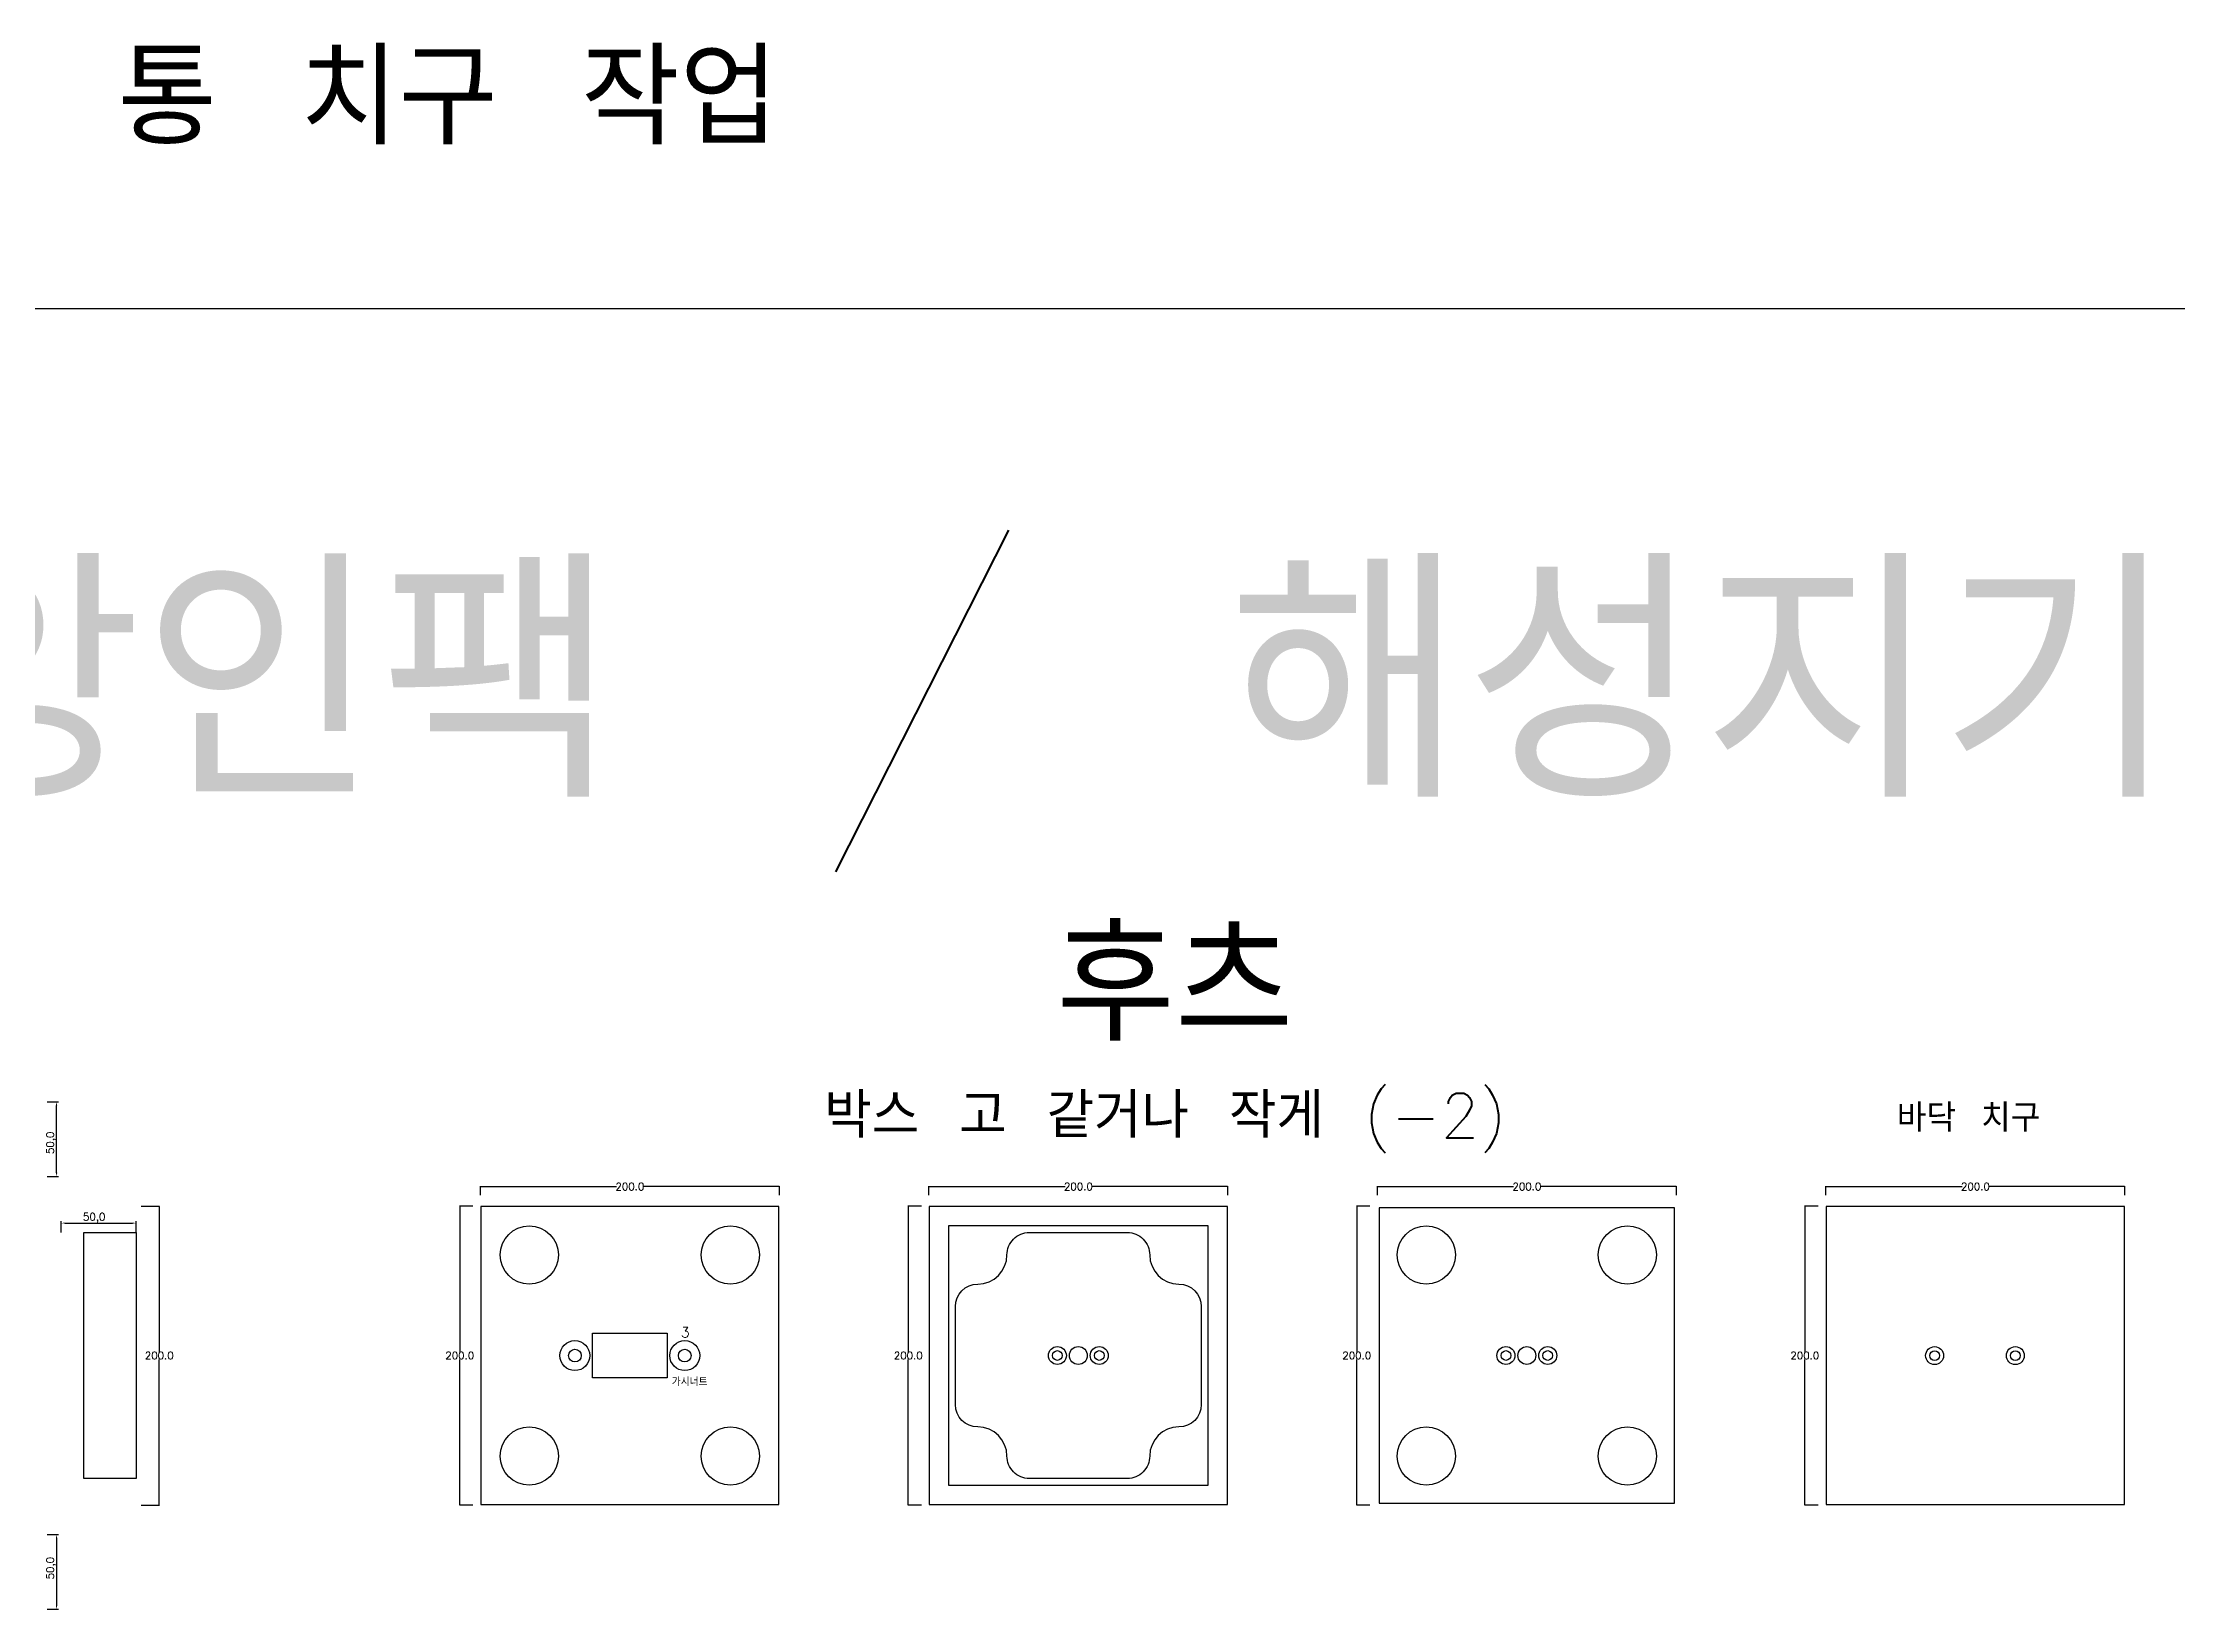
# Model space of a CAD drawing. Header units: millimetres. Extents: x -25 to 19775, y 172 to 9172.
# Drawn here: x 7433 to 8861, y 4702 to 5750 of the extents above; entities that cross this region are included whole.
import ezdxf

# ---------------------------------------------------------------- set-up
doc = ezdxf.new("R2010")
doc.units = ezdxf.units.MM
for name, color, linetype in [('TEXT', 7, 'Continuous'), ('볼트 구멍', 7, 'Continuous'), ('치구', 7, 'Continuous'), ('치수', 7, 'Continuous')]:
    doc.layers.add(name, color=color, linetype=linetype)
doc.styles.get("Standard").update_dxf_attribs({"font": 'txt.shx', "bigfont": 'whgtxt.shx'})
doc.dimstyles.new('ISO-25', dxfattribs={"dimtxt": 2.5, "dimasz": 2.5, "dimexe": 1.25, "dimexo": 0.625, "dimtad": 1, "dimtxsty": 'Standard', "dimcen": 2.5, "dimadec": 0, "dimazin": 0, "dimtfac": 1, "dimtmove": 0, "dimatfit": 3, "dimfxl": 0, "dimarcsym": 0})
doc.dimstyles.get("Standard").update_dxf_attribs({"dimtxt": 7, "dimasz": 0.18, "dimexe": 0.18, "dimexo": 0.0625, "dimgap": 0.09, "dimtad": 0, "dimtih": 1, "dimtoh": 1, "dimdec": 1, "dimzin": 0, "dimdsep": 46, "dimtxsty": 'Standard', "dimcen": 0.09, "dimadec": 0, "dimazin": 0, "dimtfac": 1, "dimtdec": 1, "dimtofl": 0, "dimtmove": 0, "dimatfit": 3, "dimfxl": 0, "dimtolj": 1, "dimtzin": 0, "dimarcsym": 0})

# ---------------------------------------------------------------- blocks, each defined once
blk = doc.blocks.new('*D259')
at = {"layer": 'Defpoints', "color": 0}
for p in [(8320.6, 4971.8), (8311.7, 4771.8), (8320.6, 4771.8)]:
    blk.add_point(p, dxfattribs=at)
at = {"layer": '치수', "color": 0, "lineweight": -2}
for p, q in [((8320.5, 4971.8), (8311.5, 4971.8)), ((8311.7, 4971.6), (8311.7, 4874.4)), ((8311.7, 4772), (8311.7, 4869.2)), ((8320.5, 4771.8), (8311.5, 4771.8))]:
    blk.add_line(p, q, dxfattribs=at)
at = {"layer": '치수', "color": 0}
for points in [[(8311.6, 4971.6), (8311.7, 4971.6), (8311.7, 4971.8)], [(8311.6, 4772), (8311.7, 4772), (8311.7, 4771.8)]]:
    blk.add_solid(points, dxfattribs=at)
at = {"layer": '치수', "color": 0, "insert": (8311.7, 4871.8), "char_height": 5, "attachment_point": 5}
blk.add_mtext('\\A1;200.0', dxfattribs=at)
blk = doc.blocks.new('*D260')
at = {"layer": 'Defpoints', "color": 0}
for p in [(7495.2, 4960.4), (7445.2, 4953.6), (7495.2, 4953.6)]:
    blk.add_point(p, dxfattribs=at)
at = {"layer": '치수', "color": 0, "lineweight": -2}
for p, q in [((7445.2, 4954.2), (7445.2, 4961.7)), ((7447.7, 4960.4), (7492.7, 4960.4)), ((7495.2, 4954.2), (7495.2, 4961.7))]:
    blk.add_line(p, q, dxfattribs=at)
at = {"layer": '치수', "color": 0}
for points in [[(7447.7, 4960.8), (7447.7, 4960), (7445.2, 4960.4)], [(7492.7, 4960.8), (7492.7, 4960), (7495.2, 4960.4)]]:
    blk.add_solid(points, dxfattribs=at)
at = {"layer": '치수', "color": 0, "insert": (7467.2, 4963.9), "char_height": 5, "attachment_point": 5}
blk.add_mtext('50,0', dxfattribs=at)
blk = doc.blocks.new('*D261')
at = {"layer": 'Defpoints', "color": 0}
for p in [(7435.1, 5041.6), (7442, 5041.6), (7435.1, 4991.6)]:
    blk.add_point(p, dxfattribs=at)
at = {"layer": '치수', "color": 0, "lineweight": -2}
for p, q in [((7435.8, 5041.6), (7443.3, 5041.6)), ((7442, 4994.1), (7442, 5039.1)), ((7435.8, 4991.6), (7443.3, 4991.6))]:
    blk.add_line(p, q, dxfattribs=at)
at = {"layer": '치수', "color": 0}
for points in [[(7441.6, 5039.1), (7442.5, 5039.1), (7442, 5041.6)], [(7441.6, 4994.1), (7442.5, 4994.1), (7442, 4991.6)]]:
    blk.add_solid(points, dxfattribs=at)
at = {"layer": '치수', "color": 0, "insert": (7438.5, 5014.1), "char_height": 5, "attachment_point": 5, "rotation": 90}
blk.add_mtext('50,0', dxfattribs=at)
blk = doc.blocks.new('*D266')
at = {"layer": 'Defpoints', "color": 0}
for p in [(7435.1, 4752.1), (7435.1, 4702.1), (7442, 4702.1)]:
    blk.add_point(p, dxfattribs=at)
at = {"layer": '치수', "color": 0, "lineweight": -2}
for p, q in [((7435.8, 4752.1), (7443.3, 4752.1)), ((7442, 4749.6), (7442, 4704.6)), ((7435.8, 4702.1), (7443.3, 4702.1))]:
    blk.add_line(p, q, dxfattribs=at)
at = {"layer": '치수', "color": 0}
for points in [[(7441.6, 4749.6), (7442.5, 4749.6), (7442, 4752.1)], [(7441.6, 4704.6), (7442.5, 4704.6), (7442, 4702.1)]]:
    blk.add_solid(points, dxfattribs=at)
at = {"layer": '치수', "color": 0, "insert": (7438.5, 4729.6), "char_height": 5, "attachment_point": 5, "rotation": 90}
blk.add_mtext('50,0', dxfattribs=at)
blk = doc.blocks.new('*D269')
at = {"layer": 'Defpoints', "color": 0}
for p in [(8225.5, 4984.8), (8025.5, 4978.9), (8225.5, 4978.9)]:
    blk.add_point(p, dxfattribs=at)
at = {"layer": '치수', "color": 0, "lineweight": -2}
for p, q in [((8025.5, 4979), (8025.5, 4985)), ((8025.6, 4984.8), (8116.6, 4984.8)), ((8225.3, 4984.8), (8134.3, 4984.8)), ((8225.5, 4979), (8225.5, 4985))]:
    blk.add_line(p, q, dxfattribs=at)
at = {"layer": '치수', "color": 0}
for points in [[(8025.6, 4984.8), (8025.6, 4984.8), (8025.5, 4984.8)], [(8225.3, 4984.8), (8225.3, 4984.8), (8225.5, 4984.8)]]:
    blk.add_solid(points, dxfattribs=at)
at = {"layer": '치수', "color": 0, "insert": (8125.5, 4984.8), "char_height": 5, "attachment_point": 5}
blk.add_mtext('\\A1;200.0', dxfattribs=at)
blk = doc.blocks.new('*D270')
at = {"layer": 'Defpoints', "color": 0}
for p in [(7925.5, 4984.8), (7725.5, 4978.9), (7925.5, 4978.9)]:
    blk.add_point(p, dxfattribs=at)
at = {"layer": '치수', "color": 0, "lineweight": -2}
for p, q in [((7725.5, 4979), (7725.5, 4985)), ((7725.6, 4984.8), (7816.6, 4984.8)), ((7925.3, 4984.8), (7834.3, 4984.8)), ((7925.5, 4979), (7925.5, 4985))]:
    blk.add_line(p, q, dxfattribs=at)
at = {"layer": '치수', "color": 0}
for points in [[(7725.6, 4984.8), (7725.6, 4984.8), (7725.5, 4984.8)], [(7925.3, 4984.8), (7925.3, 4984.8), (7925.5, 4984.8)]]:
    blk.add_solid(points, dxfattribs=at)
at = {"layer": '치수', "color": 0, "insert": (7825.5, 4984.8), "char_height": 5, "attachment_point": 5}
blk.add_mtext('\\A1;200.0', dxfattribs=at)
blk = doc.blocks.new('*D271')
at = {"layer": 'Defpoints', "color": 0}
for p in [(8020.6, 4971.8), (8011.7, 4771.8), (8020.6, 4771.8)]:
    blk.add_point(p, dxfattribs=at)
at = {"layer": '치수', "color": 0, "lineweight": -2}
for p, q in [((8020.5, 4971.8), (8011.5, 4971.8)), ((8011.7, 4971.6), (8011.7, 4874.4)), ((8011.7, 4772), (8011.7, 4869.2)), ((8020.5, 4771.8), (8011.5, 4771.8))]:
    blk.add_line(p, q, dxfattribs=at)
at = {"layer": '치수', "color": 0}
for points in [[(8011.6, 4971.6), (8011.7, 4971.6), (8011.7, 4971.8)], [(8011.6, 4772), (8011.7, 4772), (8011.7, 4771.8)]]:
    blk.add_solid(points, dxfattribs=at)
at = {"layer": '치수', "color": 0, "insert": (8011.7, 4871.8), "char_height": 5, "attachment_point": 5}
blk.add_mtext('\\A1;200.0', dxfattribs=at)
blk = doc.blocks.new('*D272')
at = {"layer": 'Defpoints', "color": 0}
for p in [(7720.6, 4971.8), (7711.7, 4771.8), (7720.6, 4771.8)]:
    blk.add_point(p, dxfattribs=at)
at = {"layer": '치수', "color": 0, "lineweight": -2}
for p, q in [((7720.5, 4971.8), (7711.5, 4971.8)), ((7711.7, 4971.6), (7711.7, 4874.4)), ((7711.7, 4772), (7711.7, 4869.2)), ((7720.5, 4771.8), (7711.5, 4771.8))]:
    blk.add_line(p, q, dxfattribs=at)
at = {"layer": '치수', "color": 0}
for points in [[(7711.6, 4971.6), (7711.7, 4971.6), (7711.7, 4971.8)], [(7711.6, 4772), (7711.7, 4772), (7711.7, 4771.8)]]:
    blk.add_solid(points, dxfattribs=at)
at = {"layer": '치수', "color": 0, "insert": (7711.7, 4871.8), "char_height": 5, "attachment_point": 5}
blk.add_mtext('\\A1;200.0', dxfattribs=at)
blk = doc.blocks.new('*D273')
at = {"layer": 'Defpoints', "color": 0}
for p in [(7498.6, 4971.8), (7498.6, 4771.8), (7510.7, 4771.8)]:
    blk.add_point(p, dxfattribs=at)
at = {"layer": '치수', "color": 0, "lineweight": -2}
for p, q in [((7498.7, 4971.8), (7510.9, 4971.8)), ((7510.7, 4971.6), (7510.7, 4874.4)), ((7510.7, 4772), (7510.7, 4869.2)), ((7498.7, 4771.8), (7510.9, 4771.8))]:
    blk.add_line(p, q, dxfattribs=at)
at = {"layer": '치수', "color": 0}
for points in [[(7510.6, 4971.6), (7510.7, 4971.6), (7510.7, 4971.8)], [(7510.6, 4772), (7510.7, 4772), (7510.7, 4771.8)]]:
    blk.add_solid(points, dxfattribs=at)
at = {"layer": '치수', "color": 0, "insert": (7510.7, 4871.8), "char_height": 5, "attachment_point": 5}
blk.add_mtext('\\A1;200.0', dxfattribs=at)
blk = doc.blocks.new('*D274')
at = {"layer": 'Defpoints', "color": 0}
for p in [(8825.5, 4984.8), (8625.5, 4978.9), (8825.5, 4978.9)]:
    blk.add_point(p, dxfattribs=at)
at = {"layer": '치수', "color": 0, "lineweight": -2}
for p, q in [((8625.5, 4979), (8625.5, 4985)), ((8625.6, 4984.8), (8716.6, 4984.8)), ((8825.3, 4984.8), (8734.3, 4984.8)), ((8825.5, 4979), (8825.5, 4985))]:
    blk.add_line(p, q, dxfattribs=at)
at = {"layer": '치수', "color": 0}
for points in [[(8625.6, 4984.8), (8625.6, 4984.8), (8625.5, 4984.8)], [(8825.3, 4984.8), (8825.3, 4984.8), (8825.5, 4984.8)]]:
    blk.add_solid(points, dxfattribs=at)
at = {"layer": '치수', "color": 0, "insert": (8725.5, 4984.8), "char_height": 5, "attachment_point": 5}
blk.add_mtext('\\A1;200.0', dxfattribs=at)
blk = doc.blocks.new('*D275')
at = {"layer": 'Defpoints', "color": 0}
for p in [(8525.5, 4984.8), (8325.5, 4978.9), (8525.5, 4978.9)]:
    blk.add_point(p, dxfattribs=at)
at = {"layer": '치수', "color": 0, "lineweight": -2}
for p, q in [((8325.5, 4979), (8325.5, 4985)), ((8325.6, 4984.8), (8416.6, 4984.8)), ((8525.3, 4984.8), (8434.3, 4984.8)), ((8525.5, 4979), (8525.5, 4985))]:
    blk.add_line(p, q, dxfattribs=at)
at = {"layer": '치수', "color": 0}
for points in [[(8325.6, 4984.8), (8325.6, 4984.8), (8325.5, 4984.8)], [(8525.3, 4984.8), (8525.3, 4984.8), (8525.5, 4984.8)]]:
    blk.add_solid(points, dxfattribs=at)
at = {"layer": '치수', "color": 0, "insert": (8425.5, 4984.8), "char_height": 5, "attachment_point": 5}
blk.add_mtext('\\A1;200.0', dxfattribs=at)
blk = doc.blocks.new('*D276')
at = {"layer": 'Defpoints', "color": 0}
for p in [(8620.3, 4971.8), (8611.4, 4771.8), (8620.3, 4771.8)]:
    blk.add_point(p, dxfattribs=at)
at = {"layer": '치수', "color": 0, "lineweight": -2}
for p, q in [((8620.3, 4971.8), (8611.2, 4971.8)), ((8611.4, 4971.6), (8611.4, 4874.4)), ((8611.4, 4772), (8611.4, 4869.2)), ((8620.3, 4771.8), (8611.2, 4771.8))]:
    blk.add_line(p, q, dxfattribs=at)
at = {"layer": '치수', "color": 0}
for points in [[(8611.4, 4971.6), (8611.4, 4971.6), (8611.4, 4971.8)], [(8611.4, 4772), (8611.4, 4772), (8611.4, 4771.8)]]:
    blk.add_solid(points, dxfattribs=at)
at = {"layer": '치수', "color": 0, "insert": (8611.4, 4871.8), "char_height": 5, "attachment_point": 5}
blk.add_mtext('\\A1;200.0', dxfattribs=at)

msp = doc.modelspace()

# ---------------------------------------------------------------- linework, layer by layer
at = {"layer": 'TEXT', "color": 6}
msp.add_line((19775.462, 5571.825), (-24.538, 5571.825), dxfattribs=at)
at = {"layer": '볼트 구멍', "color": 3}
msp.add_lwpolyline([(7850.462, 4856.825), (7800.462, 4856.825), (7800.462, 4886.825), (7850.462, 4886.825)], close=True, dxfattribs=at)
at = {"layer": '볼트 구멍', "color": 1}
for centre in [(7788.712, 4871.762), (7862.212, 4871.762)]:
    msp.add_circle(centre, 10, dxfattribs=at)
at = {"layer": '볼트 구멍', "color": 3}
for centre, radius in [((7788.712, 4871.762), 4.25), ((7862.212, 4871.762), 4.25), ((8111.462, 4871.825), 3.25), ((8125.462, 4871.825), 6), ((8139.462, 4871.825), 3.25), ((8411.462, 4871.825), 3.25), ((8425.462, 4871.825), 6), ((8439.462, 4871.825), 3.25), ((8698.212, 4871.762), 3.25), ((8752.212, 4871.762), 3.25)]:
    msp.add_circle(centre, radius, dxfattribs=at)
at = {"layer": '볼트 구멍', "color": 6}
for centre in [(8111.462, 4871.825), (8139.462, 4871.825), (8411.462, 4871.825), (8439.462, 4871.825), (8698.212, 4871.762), (8752.212, 4871.762)]:
    msp.add_circle(centre, 6, dxfattribs=at)
at = {"layer": '치구'}
for points in [[(7725.712, 4971.575), (7725.712, 4772.075), (7925.212, 4772.075), (7925.212, 4971.575)], [(8025.712, 4971.575), (8025.712, 4772.075), (8225.212, 4772.075), (8225.212, 4971.575)], [(8326.712, 4970.575), (8326.712, 4773.075), (8524.212, 4773.075), (8524.212, 4970.575)], [(8625.712, 4971.575), (8625.712, 4772.075), (8825.212, 4772.075), (8825.212, 4971.575)], [(8038.712, 4958.575), (8038.712, 4785.075), (8212.212, 4785.075), (8212.212, 4958.575)], [(7460.212, 4954.175), (7495.212, 4954.175), (7495.212, 4789.475), (7460.212, 4789.475)]]:
    msp.add_lwpolyline(points, close=True, dxfattribs=at)
msp.add_lwpolyline([(8092.712, 4954.075), (8158.212, 4954.075, -0.41421365), (8173.212, 4939.075, 0.41421347), (8192.712, 4919.575, -0.41421338), (8207.712, 4904.575), (8207.712, 4839.075, -0.41421338), (8192.712, 4824.075, 0.41421347), (8173.212, 4804.575, -0.41421365), (8158.212, 4789.575), (8092.712, 4789.575, -0.41421365), (8077.712, 4804.575, 0.41421347), (8058.212, 4824.075, -0.41421338), (8043.212, 4839.075), (8043.212, 4904.575, -0.41421338), (8058.212, 4919.575, 0.41421347), (8077.712, 4939.075, -0.41421365)], format="xyb", close=True, dxfattribs=at)
for centre in [(7758.212, 4939.075), (7892.712, 4939.075), (8358.212, 4939.075), (8492.712, 4939.075), (7758.212, 4804.575), (7892.712, 4804.575), (8358.212, 4804.575), (8492.712, 4804.575)]:
    msp.add_circle(centre, 19.5, dxfattribs=at)

# ---------------------------------------------------------------- texts
at = {"layer": 'TEXT', "color": 1, "linetype": 'Continuous'}
msp.add_text('통 치구 작업', height=62.5, dxfattribs=at).set_placement((7482.959, 5681.912))
at = {"layer": 'TEXT', "color": 3}
msp.add_text('중앙인팩 / 해성지기', height=150, dxfattribs=at).set_placement((7181.732, 5245.315))
at = {"layer": 'TEXT', "color": 1}
for s, height, p in [('후츠', 75, (8110.614, 5082.416)), ('박스 고 같거나 작게 (-2)', 30, (7955.565, 5017.374))]:
    msp.add_text(s, height=height, dxfattribs=at).set_placement(p)
at = {"layer": 'TEXT', "linetype": 'Continuous'}
msp.add_text('바닥 치구', height=18.75, dxfattribs=at).set_placement((8672.887, 5021.44))
at = {"layer": '볼트 구멍', "color": 1}
for s, height, p in [('3', 7, (7859.539, 4883.887)), ('가시너트', 5, (7853.546, 4851.608))]:
    msp.add_text(s, height=height, dxfattribs=at).set_placement(p)

# ---------------------------------------------------------------- dimensions: what is measured, and where the dimension line sits
at = {"layer": '치수', "color": 4}
for base, p1, p2, angle, picture, middle in [((7442.039, 5041.575), (7435.141, 4991.575), (7435.141, 5041.575), 90, '*D261', (7442.039, 5014.075)), ((7442.039, 4702.075), (7435.141, 4752.075), (7435.141, 4702.075), 270, '*D266', (7442.039, 4729.575))]:
    dim = msp.add_linear_dim(base=base, p1=p1, p2=p2, angle=angle, dimstyle='ISO-25', override={"dimtxt": 5, "dimdec": 1, "dimzin": 0, "dimtdec": 1}, dxfattribs=at)
    dim.commit()
    dim.dimension.update_dxf_attribs({"geometry": picture, "text_midpoint": middle, "dimtype": 160})
for base, p1, p2, picture, middle in [((7925.462, 4984.815), (7725.462, 4978.932), (7925.462, 4978.932), '*D270', (7825.462, 4984.815)), ((8225.462, 4984.815), (8025.462, 4978.932), (8225.462, 4978.932), '*D269', (8125.462, 4984.815)), ((8525.462, 4984.815), (8325.462, 4978.932), (8525.462, 4978.932), '*D275', (8425.462, 4984.815)), ((8825.462, 4984.815), (8625.462, 4978.932), (8825.462, 4978.932), '*D274', (8725.462, 4984.815))]:
    dim = msp.add_linear_dim(base=base, p1=p1, p2=p2, dimstyle='Standard', override={"dimtxt": 5}, dxfattribs=at)
    dim.commit()
    dim.dimension.update_dxf_attribs({"geometry": picture, "text_midpoint": middle})
for base, p1, p2, picture, middle in [((7510.679, 4771.825), (7498.61, 4971.825), (7498.61, 4771.825), '*D273', (7510.679, 4871.825)), ((7711.666, 4771.825), (7720.57, 4971.825), (7720.57, 4771.825), '*D272', (7711.666, 4871.825)), ((8011.666, 4771.825), (8020.57, 4971.825), (8020.57, 4771.825), '*D271', (8011.666, 4871.825)), ((8311.666, 4771.825), (8320.57, 4971.825), (8320.57, 4771.825), '*D259', (8311.666, 4871.825)), ((8611.416, 4771.825), (8620.32, 4971.825), (8620.32, 4771.825), '*D276', (8611.416, 4871.825))]:
    dim = msp.add_linear_dim(base=base, p1=p1, p2=p2, angle=90, dimstyle='Standard', override={"dimtxt": 5}, dxfattribs=at)
    dim.commit()
    dim.dimension.update_dxf_attribs({"geometry": picture, "text_midpoint": middle})
dim = msp.add_linear_dim(base=(7495.212, 4960.402), p1=(7445.212, 4953.625), p2=(7495.212, 4953.625), dimstyle='ISO-25', override={"dimtxt": 5, "dimdec": 1, "dimzin": 0, "dimtdec": 1}, dxfattribs=at)
dim.commit()
dim.dimension.update_dxf_attribs({"geometry": '*D260', "text_midpoint": (7467.212, 4960.402), "dimtype": 160})

doc.saveas('drawing.dxf')
